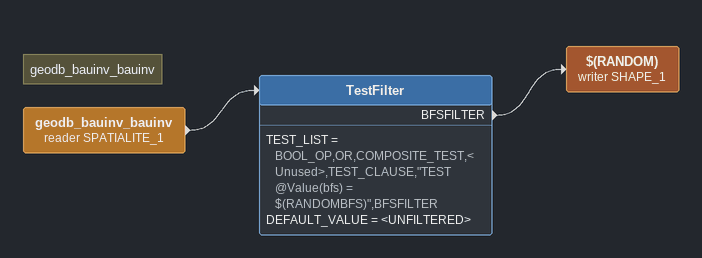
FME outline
Note: geodb_bauinv_bauinv
geodb_bauinv_bauinv (reader SPATIALITE_1)
    -> TestFilter
TestFilter
    TEST_LIST = BOOL_OP,OR,COMPOSITE_TEST,<Unused>,TEST_CLAUSE,"TEST @Value(bfs) = $(RANDOMBFS)",BFSFILTER
    DEFAULT_VALUE = <UNFILTERED>
    BFSFILTER -> $(RANDOM) (writer SHAPE_1)
$(RANDOM) (writer SHAPE_1)
